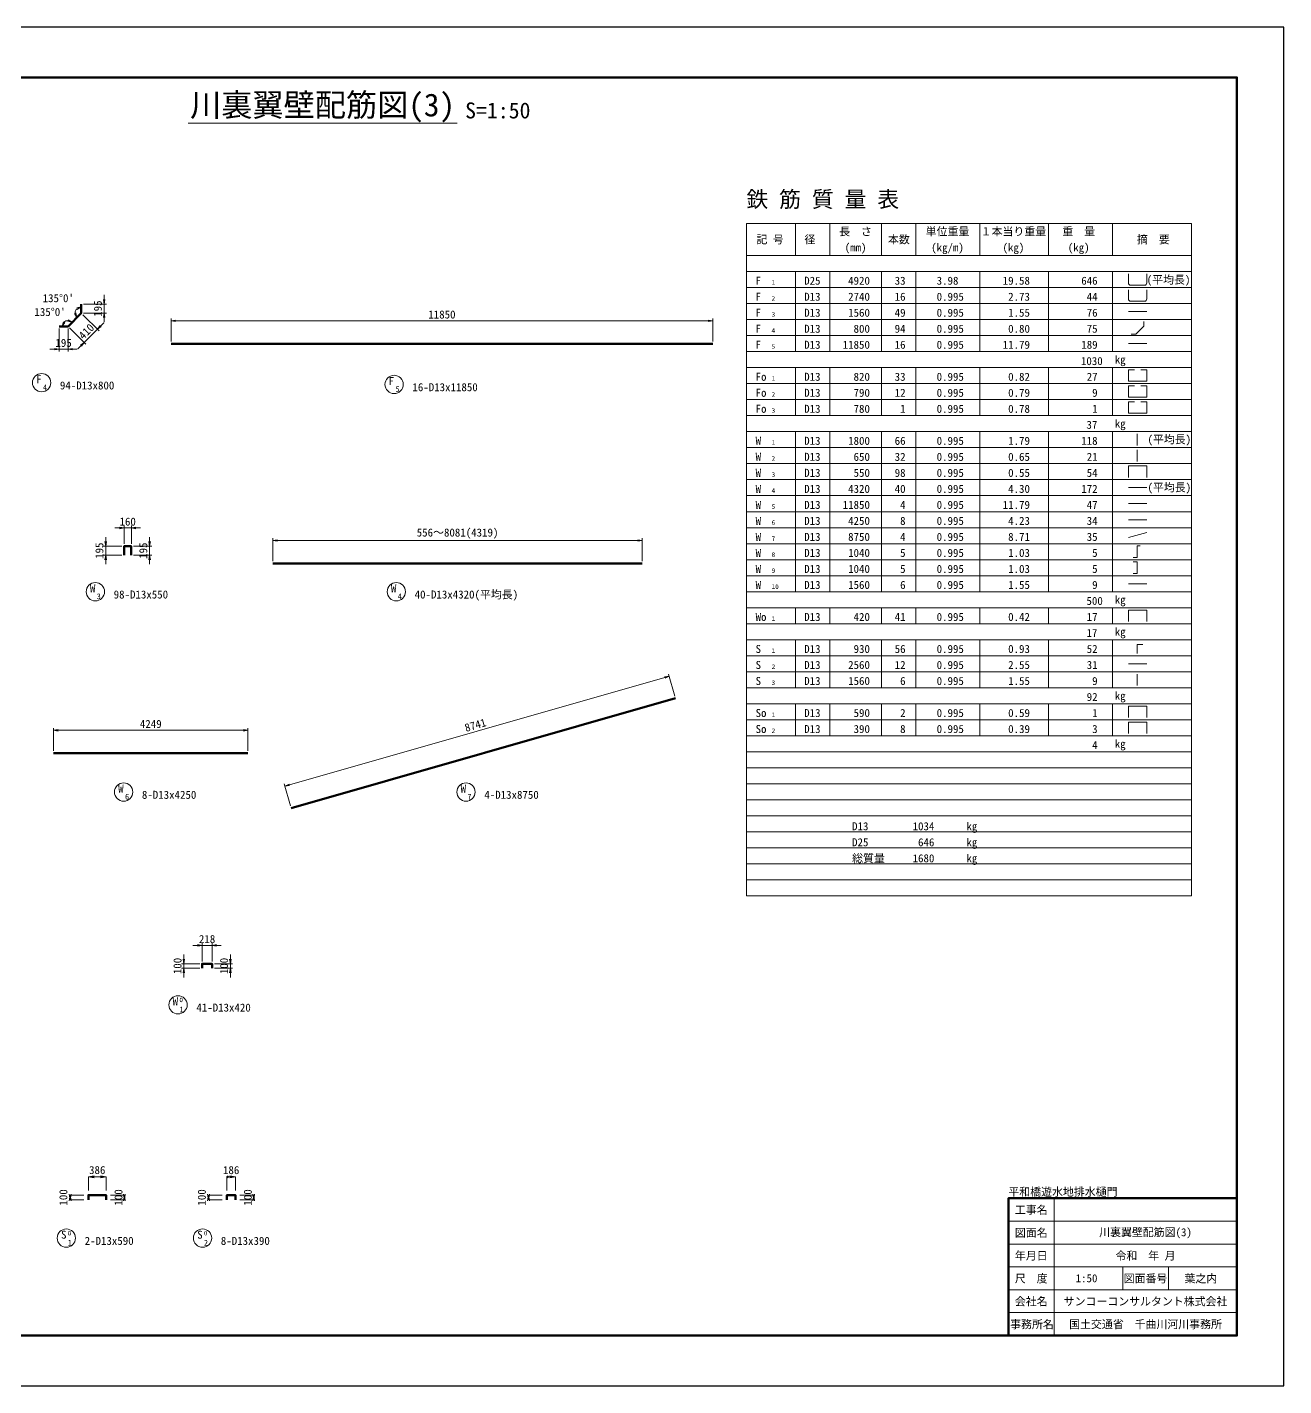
# Model space of a CAD drawing. Header units: millimetres. Extents: x 67792 to 193942, y -50017 to -20317.
# Drawn here: x 166456 to 193942, y -50017 to -20317 of the extents above; entities that cross this region are included whole.
import ezdxf
from ezdxf.enums import TextEntityAlignment as Align

# ---------------------------------------------------------------- set-up
doc = ezdxf.new("R2010")
doc.units = ezdxf.units.MM
doc.header["$LTSCALE"] = 50
doc.header["$PDSIZE"] = 300
doc.layers.get('Defpoints').update_dxf_attribs({"color": 191})
for name, color, linetype, lineweight in [('D-STR', 1, 'Continuous', 50), ('D-STR-DIM', 7, 'Continuous', 13), ('D-STR-HTXT', 7, 'Continuous', 13), ('D-STR-STR8', 1, 'Continuous', 50), ('D-STR-TXT', 7, 'Continuous', 13), ('D-TTL', 2, 'Continuous', 140), ('D-TTL-FRAM', 2, 'Continuous', 50), ('D-TTL-LINE', 7, 'Continuous', 13), ('D-TTL-TXT', 7, 'Continuous', 13)]:
    doc.layers.add(name, color=color, linetype=linetype, lineweight=lineweight)
doc.styles.add('MS ゴシック', font='MS Gothic.ttf')
doc.styles.add('STYLE1', font='MS Gothic.ttf')
doc.styles.add('YOKO_GOTHIC', font='MS Gothic.ttf')
doc.styles.add('ＭＳゴシック', font='MS Gothic.ttf')
doc.dimstyles.new('DIM-50-F', dxfattribs={"dimscale": 50, "dimtxt": 3.5, "dimasz": 2.5, "dimexe": 0, "dimexo": 2, "dimgap": 0.8, "dimtad": 1, "dimdec": 0, "dimzin": 0, "dimdsep": 46, "dimtxsty": 'MS ゴシック', "dimblk": 'OPEN', "dimcen": 0.1, "dimclrd": 256, "dimclre": 256, "dimclrt": 256, "dimaunit": 1, "dimadec": 4, "dimazin": 0, "dimtfac": 1, "dimtdec": 0, "dimtmove": 2, "dimatfit": 3, "dimldrblk": 'OPEN', "dimfxl": 1, "dimtolj": 1, "dimtzin": 0, "dimlwd": -1, "dimlwe": -1, "dimarcsym": 2})
doc.dimstyles.new('S50', dxfattribs={"dimscale": 50, "dimtxt": 3.5, "dimasz": 2, "dimexe": 1, "dimexo": 1, "dimgap": 1, "dimtad": 1, "dimdec": 0, "dimzin": 1, "dimdsep": 46, "dimtxsty": 'YOKO_GOTHIC', "dimblk": 'OPEN', "dimcen": 0, "dimclrd": 256, "dimclre": 256, "dimclrt": 256, "dimaunit": 1, "dimadec": 3, "dimazin": 0, "dimtfac": 1, "dimtdec": 0, "dimtix": 1, "dimtmove": 2, "dimatfit": 3, "dimldrblk": 'OPEN', "dimfxl": 1, "dimlwd": -1, "dimlwe": -1, "dimarcsym": 2})

# ---------------------------------------------------------------- blocks, each defined once
blk = doc.blocks.new('_Open')
at = {"color": 0, "linetype": 'ByBlock', "lineweight": -2}
for p, q in [((-1, 0.17), (0, 0)), ((-1, -0.17), (0, 0)), ((0, 0), (-1, 0))]:
    blk.add_line(p, q, dxfattribs=at)
blk = doc.blocks.new('*D160')
at = {"layer": 'D-STR-DIM', "ltscale": 1500, "transparency": 16777216}
for p, q in [((167155, -26906), (167155, -27406)), ((167350, -26906), (167350, -27406)), ((167055, -27356), (166955, -27356)), ((167155, -27356), (167350, -27356)), ((167450, -27356), (167550, -27356))]:
    blk.add_line(p, q, dxfattribs=at)
at = {"layer": 'Defpoints', "color": 0, "ltscale": 1500, "transparency": 16777216}
for p in [(167155, -26856), (167350, -26856), (167350, -27356)]:
    blk.add_point(p, dxfattribs=at)
at = {"layer": 'D-STR-DIM', "ltscale": 1500, "transparency": 16777216, "xscale": 100, "yscale": 100, "zscale": 100}
blk.add_blockref('_Open', (167155, -27356), dxfattribs=at)
at = {"layer": 'D-STR-DIM', "ltscale": 1500, "transparency": 16777216, "xscale": 100, "yscale": 100, "zscale": 100, "rotation": 180}
blk.add_blockref('_Open', (167350, -27356), dxfattribs=at)
at = {"layer": 'D-STR-DIM', "ltscale": 1500, "transparency": 16777216, "insert": (167253, -27219), "char_height": 175, "attachment_point": 5, "style": 'YOKO_GOTHIC'}
blk.add_mtext('195', dxfattribs=at)
blk = doc.blocks.new('*D161')
at = {"layer": 'D-STR-DIM', "ltscale": 1500, "transparency": 16777216}
for p, q in [((167676, -26602), (168029, -26955)), ((167386, -26892), (167739, -27245)), ((167704, -27210), (167994, -26920)), ((168064, -26849), (168135, -26779)), ((167633, -27281), (167562, -27351))]:
    blk.add_line(p, q, dxfattribs=at)
at = {"layer": 'Defpoints', "color": 0, "ltscale": 1500, "transparency": 16777216}
for p in [(167640, -26566), (167350, -26856), (167994, -26920)]:
    blk.add_point(p, dxfattribs=at)
at = {"layer": 'D-STR-DIM', "ltscale": 1500, "transparency": 16777216, "xscale": 100, "yscale": 100, "zscale": 100}
for p, rotation in [((167994, -26920), 224.9999992323832), ((167704, -27210), 44.99999923238323)]:
    blk.add_blockref('_Open', p, dxfattribs=dict(at, rotation=rotation))
at = {"layer": 'D-STR-DIM', "ltscale": 1500, "transparency": 16777216, "insert": (167752, -26968), "char_height": 175, "attachment_point": 5, "rotation": 45, "style": 'YOKO_GOTHIC'}
blk.add_mtext('410', dxfattribs=at)
blk = doc.blocks.new('*D162')
at = {"layer": 'D-STR-DIM', "ltscale": 1500, "transparency": 16777216}
for p, q in [((167690, -26371), (168190, -26371)), ((168140, -26271), (168140, -26171)), ((168140, -26566), (168140, -26371)), ((167690, -26566), (168190, -26566)), ((168140, -26666), (168140, -26766))]:
    blk.add_line(p, q, dxfattribs=at)
at = {"layer": 'Defpoints', "color": 0, "ltscale": 1500, "transparency": 16777216}
for p in [(167640, -26371), (168140, -26371), (167640, -26566)]:
    blk.add_point(p, dxfattribs=at)
at = {"layer": 'D-STR-DIM', "ltscale": 1500, "transparency": 16777216, "xscale": 100, "yscale": 100, "zscale": 100}
for p, rotation in [((168140, -26371), 270), ((168140, -26566), 90)]:
    blk.add_blockref('_Open', p, dxfattribs=dict(at, rotation=rotation))
at = {"layer": 'D-STR-DIM', "ltscale": 1500, "transparency": 16777216, "insert": (168003, -26469), "char_height": 175, "attachment_point": 5, "rotation": 90, "style": 'YOKO_GOTHIC'}
blk.add_mtext('195', dxfattribs=at)
blk = doc.blocks.new('*D163')
at = {"layer": 'D-STR-DIM', "ltscale": 1500, "transparency": 16777216}
for p, q in [((169603, -27186), (169603, -26686)), ((181453, -27186), (181453, -26686)), ((169703, -26736), (181353, -26736))]:
    blk.add_line(p, q, dxfattribs=at)
at = {"layer": 'Defpoints', "color": 0, "ltscale": 1500, "transparency": 16777216}
for p in [(181453, -26736), (169603, -27236), (181453, -27236)]:
    blk.add_point(p, dxfattribs=at)
at = {"layer": 'D-STR-DIM', "ltscale": 1500, "transparency": 16777216, "xscale": 100, "yscale": 100, "zscale": 100, "rotation": 180}
blk.add_blockref('_Open', (169603, -26736), dxfattribs=at)
at = {"layer": 'D-STR-DIM', "ltscale": 1500, "transparency": 16777216, "xscale": 100, "yscale": 100, "zscale": 100}
blk.add_blockref('_Open', (181453, -26736), dxfattribs=at)
at = {"layer": 'D-STR-DIM', "ltscale": 1500, "transparency": 16777216, "insert": (175528, -26599), "char_height": 175, "attachment_point": 5, "style": 'YOKO_GOTHIC'}
blk.add_mtext('11850', dxfattribs=at)
blk = doc.blocks.new('*D169')
at = {"layer": 'D-STR-DIM', "ltscale": 1500, "transparency": 16777216}
blk.add_arc((167640, -26566), 133, 134.0791, 180.9209, dxfattribs=at)
at = {"layer": 'Defpoints', "color": 0, "ltscale": 1500, "transparency": 16777216}
for p in [(167640, -26371), (167507, -26566), (167640, -26566), (167640, -26566), (167350, -26856)]:
    blk.add_point(p, dxfattribs=at)
at = {"layer": 'D-STR-DIM', "ltscale": 1500, "transparency": 16777216, "xscale": 100, "yscale": 100, "zscale": 100}
for p, rotation in [((167640, -26433), 22.03953222691107), ((167546, -26661), 292.9604670054747)]:
    blk.add_blockref('_Open', p, dxfattribs=dict(at, rotation=rotation))
at = {"layer": 'D-STR-DIM', "ltscale": 1500, "transparency": 16777216, "insert": (167137, -26242), "char_height": 175, "attachment_point": 5, "style": 'YOKO_GOTHIC'}
blk.add_mtext("135°0'", dxfattribs=at)
blk = doc.blocks.new('*D170')
at = {"layer": 'D-STR-DIM', "ltscale": 1500, "transparency": 16777216}
blk.add_arc((167350, -26856), 126, 91.8243, 133.1757, dxfattribs=at)
at = {"layer": 'Defpoints', "color": 0, "ltscale": 1500, "transparency": 16777216}
for p in [(167640, -26566), (167155, -26856), (167350, -26731), (167350, -26856), (167350, -26856)]:
    blk.add_point(p, dxfattribs=at)
at = {"layer": 'D-STR-DIM', "ltscale": 1500, "transparency": 16777216, "xscale": 100, "yscale": 100, "zscale": 100}
for p, rotation in [((167439, -26767), 338.4121660379896), ((167224, -26856), 246.5878331943934)]:
    blk.add_blockref('_Open', p, dxfattribs=dict(at, rotation=rotation))
at = {"layer": 'D-STR-DIM', "ltscale": 1500, "transparency": 16777216, "insert": (166957, -26544), "char_height": 175, "attachment_point": 5, "style": 'YOKO_GOTHIC'}
blk.add_mtext("135°0'", dxfattribs=at)
blk = doc.blocks.new('*D178')
at = {"layer": 'D-STR-DIM', "transparency": 16777216}
for p, q in [((168475, -31263), (168375, -31263)), ((168575, -31613), (168575, -31213)), ((168575, -31263), (168735, -31263)), ((168735, -31613), (168735, -31213)), ((168835, -31263), (168935, -31263))]:
    blk.add_line(p, q, dxfattribs=at)
at = {"layer": 'Defpoints', "color": 0, "transparency": 16777216}
for p in [(168735, -31263), (168575, -31663), (168735, -31663)]:
    blk.add_point(p, dxfattribs=at)
at = {"layer": 'D-STR-DIM', "transparency": 16777216, "xscale": 100, "yscale": 100, "zscale": 100}
blk.add_blockref('_Open', (168575, -31263), dxfattribs=at)
at = {"layer": 'D-STR-DIM', "transparency": 16777216, "xscale": 100, "yscale": 100, "zscale": 100, "rotation": 180}
blk.add_blockref('_Open', (168735, -31263), dxfattribs=at)
at = {"layer": 'D-STR-DIM', "transparency": 16777216, "insert": (168655, -31126), "char_height": 175, "attachment_point": 5, "style": 'YOKO_GOTHIC'}
blk.add_mtext('160', dxfattribs=at)
blk = doc.blocks.new('*D179')
at = {"layer": 'D-STR-DIM', "transparency": 16777216}
for p, q in [((168175, -31563), (168175, -31463)), ((168525, -31663), (168125, -31663)), ((168175, -31858), (168175, -31663)), ((168525, -31858), (168125, -31858)), ((168175, -31958), (168175, -32058))]:
    blk.add_line(p, q, dxfattribs=at)
at = {"layer": 'Defpoints', "color": 0, "transparency": 16777216}
for p in [(168175, -31663), (168575, -31663), (168575, -31858)]:
    blk.add_point(p, dxfattribs=at)
at = {"layer": 'D-STR-DIM', "transparency": 16777216, "xscale": 100, "yscale": 100, "zscale": 100}
for p, rotation in [((168175, -31663), 270), ((168175, -31858), 90)]:
    blk.add_blockref('_Open', p, dxfattribs=dict(at, rotation=rotation))
at = {"layer": 'D-STR-DIM', "transparency": 16777216, "insert": (168037, -31761), "char_height": 175, "attachment_point": 5, "rotation": 90, "style": 'YOKO_GOTHIC'}
blk.add_mtext('195', dxfattribs=at)
blk = doc.blocks.new('*D180')
at = {"layer": 'D-STR-DIM', "transparency": 16777216}
for p, q in [((169135, -31563), (169135, -31463)), ((168785, -31663), (169185, -31663)), ((169135, -31858), (169135, -31663)), ((168785, -31858), (169185, -31858)), ((169135, -31958), (169135, -32058))]:
    blk.add_line(p, q, dxfattribs=at)
at = {"layer": 'Defpoints', "color": 0, "transparency": 16777216}
for p in [(168735, -31663), (169135, -31663), (168735, -31858)]:
    blk.add_point(p, dxfattribs=at)
at = {"layer": 'D-STR-DIM', "transparency": 16777216, "xscale": 100, "yscale": 100, "zscale": 100}
for p, rotation in [((169135, -31663), 270), ((169135, -31858), 90)]:
    blk.add_blockref('_Open', p, dxfattribs=dict(at, rotation=rotation))
at = {"layer": 'D-STR-DIM', "transparency": 16777216, "insert": (168997, -31761), "char_height": 175, "attachment_point": 5, "rotation": 90, "style": 'YOKO_GOTHIC'}
blk.add_mtext('195', dxfattribs=at)
blk = doc.blocks.new('*D181')
at = {"layer": 'D-STR-DIM', "ltscale": 1500, "transparency": 16777216}
for p, q in [((171830, -31989), (171830, -31489)), ((171930, -31539), (179810, -31539)), ((179910, -31989), (179910, -31489))]:
    blk.add_line(p, q, dxfattribs=at)
at = {"layer": 'Defpoints', "color": 0, "ltscale": 1500, "transparency": 16777216}
for p in [(179910, -31539), (171830, -32039), (179910, -32039)]:
    blk.add_point(p, dxfattribs=at)
at = {"layer": 'D-STR-DIM', "ltscale": 1500, "transparency": 16777216, "xscale": 100, "yscale": 100, "zscale": 100, "rotation": 180}
blk.add_blockref('_Open', (171830, -31539), dxfattribs=at)
at = {"layer": 'D-STR-DIM', "ltscale": 1500, "transparency": 16777216, "xscale": 100, "yscale": 100, "zscale": 100}
blk.add_blockref('_Open', (179910, -31539), dxfattribs=at)
at = {"layer": 'D-STR-DIM', "ltscale": 1500, "transparency": 16777216, "insert": (175870, -31387), "char_height": 175, "attachment_point": 5, "style": 'YOKO_GOTHIC'}
blk.add_mtext('556～{\\A1;\\C7;8081(4319)}', dxfattribs=at)
blk = doc.blocks.new('*D183')
at = {"layer": 'D-STR-DIM', "ltscale": 1500, "transparency": 16777216}
for p, q in [((167036, -36137), (167036, -35637)), ((171285, -36137), (171285, -35637)), ((167136, -35687), (171185, -35687))]:
    blk.add_line(p, q, dxfattribs=at)
at = {"layer": 'Defpoints', "color": 0, "ltscale": 1500, "transparency": 16777216}
for p in [(171285, -35687), (167036, -36187), (171285, -36187)]:
    blk.add_point(p, dxfattribs=at)
at = {"layer": 'D-STR-DIM', "ltscale": 1500, "transparency": 16777216, "xscale": 100, "yscale": 100, "zscale": 100, "rotation": 180}
blk.add_blockref('_Open', (167036, -35687), dxfattribs=at)
at = {"layer": 'D-STR-DIM', "ltscale": 1500, "transparency": 16777216, "xscale": 100, "yscale": 100, "zscale": 100}
blk.add_blockref('_Open', (171285, -35687), dxfattribs=at)
at = {"layer": 'D-STR-DIM', "ltscale": 1500, "transparency": 16777216, "insert": (169160, -35549), "char_height": 175, "attachment_point": 5, "style": 'YOKO_GOTHIC'}
blk.add_mtext('4249', dxfattribs=at)
blk = doc.blocks.new('*D184')
at = {"layer": 'D-STR-DIM', "ltscale": 1500, "transparency": 16777216}
for p, q in [((172191, -36879), (180403, -34533)), ((180623, -34938), (180486, -34457)), ((172218, -37339), (172081, -36858))]:
    blk.add_line(p, q, dxfattribs=at)
at = {"layer": 'Defpoints', "color": 0, "ltscale": 1500, "transparency": 16777216}
for p in [(180500, -34505), (180637, -34986), (172232, -37387)]:
    blk.add_point(p, dxfattribs=at)
at = {"layer": 'D-STR-DIM', "ltscale": 1500, "transparency": 16777216, "xscale": 100, "yscale": 100, "zscale": 100}
for p, rotation in [((180500, -34505), 15.94539590092103), ((172095, -36906), 195.945395900921)]:
    blk.add_blockref('_Open', p, dxfattribs=dict(at, rotation=rotation))
at = {"layer": 'D-STR-DIM', "ltscale": 1500, "transparency": 16777216, "insert": (176259, -35574), "char_height": 175, "attachment_point": 5, "rotation": 15.9454, "style": 'YOKO_GOTHIC'}
blk.add_mtext('8741', dxfattribs=at)
blk = doc.blocks.new('*D195')
at = {"layer": 'D-STR-DIM', "transparency": 16777216}
for p, q in [((170183, -40389), (170083, -40389)), ((170283, -40739), (170283, -40339)), ((170283, -40389), (170501, -40389)), ((170501, -40739), (170501, -40339)), ((170601, -40389), (170701, -40389))]:
    blk.add_line(p, q, dxfattribs=at)
at = {"layer": 'Defpoints', "color": 0, "transparency": 16777216}
for p in [(170501, -40389), (170283, -40789), (170501, -40789)]:
    blk.add_point(p, dxfattribs=at)
at = {"layer": 'D-STR-DIM', "transparency": 16777216, "xscale": 100, "yscale": 100, "zscale": 100}
blk.add_blockref('_Open', (170283, -40389), dxfattribs=at)
at = {"layer": 'D-STR-DIM', "transparency": 16777216, "xscale": 100, "yscale": 100, "zscale": 100, "rotation": 180}
blk.add_blockref('_Open', (170501, -40389), dxfattribs=at)
at = {"layer": 'D-STR-DIM', "transparency": 16777216, "insert": (170392, -40251), "char_height": 175, "attachment_point": 5, "style": 'YOKO_GOTHIC'}
blk.add_mtext('218', dxfattribs=at)
blk = doc.blocks.new('*D196')
at = {"layer": 'D-STR-DIM', "transparency": 16777216}
for p, q in [((169883, -40689), (169883, -40589)), ((170233, -40789), (169833, -40789)), ((170233, -40889), (169833, -40889)), ((169883, -40889), (169883, -40789)), ((169883, -40989), (169883, -41089))]:
    blk.add_line(p, q, dxfattribs=at)
at = {"layer": 'Defpoints', "color": 0, "transparency": 16777216}
for p in [(169883, -40789), (170283, -40789), (170283, -40889)]:
    blk.add_point(p, dxfattribs=at)
at = {"layer": 'D-STR-DIM', "transparency": 16777216, "xscale": 100, "yscale": 100, "zscale": 100}
for p, rotation in [((169883, -40789), 270), ((169883, -40889), 90)]:
    blk.add_blockref('_Open', p, dxfattribs=dict(at, rotation=rotation))
at = {"layer": 'D-STR-DIM', "transparency": 16777216, "insert": (169746, -40839), "char_height": 175, "attachment_point": 5, "rotation": 90, "style": 'YOKO_GOTHIC'}
blk.add_mtext('100', dxfattribs=at)
blk = doc.blocks.new('*D197')
at = {"layer": 'D-STR-DIM', "transparency": 16777216}
for p, q in [((170901, -40689), (170901, -40589)), ((170551, -40789), (170951, -40789)), ((170551, -40889), (170951, -40889)), ((170901, -40889), (170901, -40789)), ((170901, -40989), (170901, -41089))]:
    blk.add_line(p, q, dxfattribs=at)
at = {"layer": 'Defpoints', "color": 0, "transparency": 16777216}
for p in [(170501, -40789), (170501, -40889), (170901, -40789)]:
    blk.add_point(p, dxfattribs=at)
at = {"layer": 'D-STR-DIM', "transparency": 16777216, "xscale": 100, "yscale": 100, "zscale": 100}
for p, rotation in [((170901, -40789), 270), ((170901, -40889), 90)]:
    blk.add_blockref('_Open', p, dxfattribs=dict(at, rotation=rotation))
at = {"layer": 'D-STR-DIM', "transparency": 16777216, "insert": (170764, -40839), "char_height": 175, "attachment_point": 5, "rotation": 90, "style": 'YOKO_GOTHIC'}
blk.add_mtext('100', dxfattribs=at)
blk = doc.blocks.new('*D423')
at = {"layer": 'D-STR-DIM', "transparency": 16777216}
for p, q in [((171111, -45848), (171411, -45848)), ((171111, -45948), (171411, -45948)), ((171411, -45848), (171411, -45948))]:
    blk.add_line(p, q, dxfattribs=at)
at = {"layer": 'Defpoints', "color": 0, "transparency": 16777216}
for p in [(171011, -45848), (171011, -45948), (171411, -45948)]:
    blk.add_point(p, dxfattribs=at)
at = {"layer": 'D-STR-DIM', "transparency": 16777216, "insert": (171283, -45898), "char_height": 175, "attachment_point": 5, "rotation": 90, "style": 'MS ゴシック'}
blk.add_mtext('\\A1;100', dxfattribs=at)
blk = doc.blocks.new('_None')
blk = doc.blocks.new('*D424')
at = {"layer": 'D-STR-DIM', "transparency": 16777216}
for p, q in [((170725, -45848), (170425, -45848)), ((170425, -45848), (170425, -45948)), ((170725, -45948), (170425, -45948))]:
    blk.add_line(p, q, dxfattribs=at)
at = {"layer": 'Defpoints', "color": 0, "transparency": 16777216}
for p in [(170425, -45948), (170825, -45848), (170825, -45948)]:
    blk.add_point(p, dxfattribs=at)
at = {"layer": 'D-STR-DIM', "transparency": 16777216, "insert": (170277, -45898), "char_height": 175, "attachment_point": 5, "rotation": 90, "style": 'MS ゴシック'}
blk.add_mtext('\\A1;100', dxfattribs=at)
blk = doc.blocks.new('*D425')
at = {"layer": 'D-STR-DIM', "transparency": 16777216}
for p, q in [((170825, -45748), (170825, -45450)), ((170825, -45450), (171011, -45450)), ((171011, -45748), (171011, -45450))]:
    blk.add_line(p, q, dxfattribs=at)
at = {"layer": 'Defpoints', "color": 0, "transparency": 16777216}
for p in [(171011, -45450), (170825, -45848), (171011, -45848)]:
    blk.add_point(p, dxfattribs=at)
at = {"layer": 'D-STR-DIM', "transparency": 16777216, "insert": (170918, -45302), "char_height": 175, "attachment_point": 5, "style": 'MS ゴシック'}
blk.add_mtext('\\A1;186', dxfattribs=at)
blk = doc.blocks.new('*D429')
at = {"layer": 'D-STR-DIM', "transparency": 16777216}
for p, q in [((167796, -45748), (167796, -45448)), ((167921, -45448), (168057, -45448)), ((168182, -45748), (168182, -45448))]:
    blk.add_line(p, q, dxfattribs=at)
at = {"layer": 'Defpoints', "color": 0, "transparency": 16777216}
for p in [(168182, -45448), (167796, -45848), (168182, -45848)]:
    blk.add_point(p, dxfattribs=at)
at = {"layer": 'D-STR-DIM', "transparency": 16777216, "xscale": 125, "yscale": 125, "zscale": 125, "rotation": 180}
blk.add_blockref('_Open', (167796, -45448), dxfattribs=at)
at = {"layer": 'D-STR-DIM', "transparency": 16777216, "xscale": 125, "yscale": 125, "zscale": 125}
blk.add_blockref('_Open', (168182, -45448), dxfattribs=at)
at = {"layer": 'D-STR-DIM', "transparency": 16777216, "insert": (167989, -45301), "char_height": 175, "attachment_point": 5, "style": 'MS ゴシック'}
blk.add_mtext('\\A1;386', dxfattribs=at)
blk = doc.blocks.new('*D427')
at = {"layer": 'D-STR-DIM', "transparency": 16777216}
for p, q in [((168282, -45848), (168582, -45848)), ((168282, -45948), (168582, -45948)), ((168582, -45848), (168582, -45948))]:
    blk.add_line(p, q, dxfattribs=at)
at = {"layer": 'Defpoints', "color": 0, "transparency": 16777216}
for p in [(168182, -45848), (168182, -45948), (168582, -45948)]:
    blk.add_point(p, dxfattribs=at)
at = {"layer": 'D-STR-DIM', "transparency": 16777216, "insert": (168455, -45898), "char_height": 175, "attachment_point": 5, "rotation": 90, "style": 'MS ゴシック'}
blk.add_mtext('\\A1;100', dxfattribs=at)
blk = doc.blocks.new('*D428')
at = {"layer": 'D-STR-DIM', "transparency": 16777216}
for p, q in [((167696, -45848), (167396, -45848)), ((167396, -45848), (167396, -45948)), ((167696, -45948), (167396, -45948))]:
    blk.add_line(p, q, dxfattribs=at)
at = {"layer": 'Defpoints', "color": 0, "transparency": 16777216}
for p in [(167396, -45948), (167796, -45848), (167796, -45948)]:
    blk.add_point(p, dxfattribs=at)
at = {"layer": 'D-STR-DIM', "transparency": 16777216, "insert": (167249, -45898), "char_height": 175, "attachment_point": 5, "rotation": 90, "style": 'MS ゴシック'}
blk.add_mtext('\\A1;100', dxfattribs=at)

msp = doc.modelspace()

# ---------------------------------------------------------------- linework, layer by layer
at = {"layer": 'D-STR'}
for p, q in [((181452.7, -27236.2), (169602.7, -27236.2)), ((171829.5, -32039.4), (179910, -32039.4)), ((172232.1, -37387.2), (180636.9, -34985.9)), ((167035.7, -36186.6), (171285.2, -36186.6))]:
    msp.add_line(p, q, dxfattribs=at)
for points in [[(167155.3, -26856.4), (167350.3, -26856.4), (167640.2, -26566.5), (167640.2, -26371.5)], [(168574.7, -31858.3), (168574.7, -31663.3), (168734.7, -31663.3), (168734.7, -31858.3)], [(170283.4, -40888.6), (170283.4, -40788.6), (170501.4, -40788.6), (170501.4, -40888.6)]]:
    msp.add_lwpolyline(points, dxfattribs=at)
at = {"layer": 'D-STR-DIM'}
for points in [[(170849.7, -45429.1), (170824.7, -45450), (170849.7, -45470.8)], [(170885.6, -45429.1), (171010.6, -45450), (170885.6, -45470.8)], [(167375.4, -45823.3), (167396.2, -45948.3), (167417, -45823.3)], [(167375.4, -45973.3), (167396.2, -45848.3), (167417, -45973.3)], [(168603, -45823.3), (168582.2, -45948.3), (168561.4, -45823.3)], [(168603, -45973.3), (168582.2, -45848.3), (168561.4, -45973.3)], [(170403.8, -45823.3), (170424.6, -45948.3), (170445.5, -45823.3)], [(170403.8, -45973.3), (170424.6, -45848.3), (170445.5, -45973.3)], [(171431.5, -45823.3), (171410.6, -45948.3), (171389.8, -45823.3)], [(171431.5, -45973.3), (171410.6, -45848.3), (171389.8, -45973.3)]]:
    msp.add_lwpolyline(points, dxfattribs=at)
at = {"layer": 'D-STR-STR8'}
for points in [[(167796.3, -45948.3), (167796.3, -45848.3), (168182.3, -45848.3), (168182.3, -45948.3)], [(170824.7, -45948.3), (170824.7, -45848.3), (171010.7, -45848.3), (171010.7, -45948.3)]]:
    msp.add_lwpolyline(points, dxfattribs=at)
at = {"layer": 'D-STR-TXT'}
for p, q in [((191920.6, -24607.6), (182187.4, -24607.6)), ((182187.4, -24607.6), (182187.4, -25657.6)), ((183260.1, -24607.6), (183260.1, -25307.6)), ((184010, -24607.6), (184010, -25307.6)), ((185143.6, -24607.6), (185143.6, -25307.6)), ((185893.6, -24607.6), (185893.6, -25307.6)), ((187293.5, -24607.6), (187293.5, -25307.6)), ((188793.5, -24607.6), (188793.5, -25307.6)), ((190193.5, -24607.6), (190193.5, -25307.6)), ((191920.6, -24607.6), (191920.6, -25657.6)), ((182187.4, -25307.6), (191920.6, -25307.6)), ((182187.4, -25657.6), (182187.4, -39307.6)), ((182187.4, -25657.6), (191920.4, -25657.6)), ((183260.4, -25657.6), (183260.4, -27407.6)), ((184010.4, -25657.6), (184010.4, -27407.6)), ((185143.4, -25657.6), (185143.4, -27407.6)), ((185893.4, -25657.6), (185893.4, -27407.6)), ((187293.4, -25657.6), (187293.4, -27407.6)), ((188793.4, -25657.6), (188793.4, -27407.6)), ((190193.4, -25657.6), (190193.4, -27407.6)), ((190543.4, -25907.6), (190543.4, -25707.6)), ((190943.4, -25907.6), (190943.4, -25707.6)), ((191920.4, -25657.6), (191920.4, -39307.6)), ((182187.4, -26007.6), (191920.4, -26007.6)), ((190543.4, -26257.6), (190543.4, -26057.6)), ((190593.4, -25957.6), (190893.4, -25957.6)), ((190943.4, -26257.6), (190943.4, -26057.6)), ((182187.4, -26357.6), (191920.4, -26357.6)), ((190593.4, -26307.6), (190893.4, -26307.6)), ((182187.4, -26707.6), (191920.4, -26707.6)), ((190543.4, -26532.6), (190943.4, -26532.6)), ((190706.1, -27027.7), (190882.8, -26850.9)), ((190882.8, -26850.9), (190882.8, -26750.9)), ((182187.4, -27057.6), (191920.4, -27057.6)), ((190543.4, -27232.6), (190943.4, -27232.6)), ((190606.1, -27027.7), (190706.1, -27027.7)), ((182187.4, -27407.6), (191920.4, -27407.6)), ((182187.4, -27757.6), (191920.4, -27757.6)), ((183260.4, -27757.6), (183260.4, -28807.6)), ((184010.4, -27757.6), (184010.4, -28807.6)), ((185143.4, -27757.6), (185143.4, -28807.6)), ((185893.4, -27757.6), (185893.4, -28807.6)), ((187293.4, -27757.6), (187293.4, -28807.6)), ((188793.4, -27757.6), (188793.4, -28807.6)), ((190193.4, -27757.6), (190193.4, -28807.6)), ((190543.4, -28057.6), (190543.4, -27807.6)), ((190543.4, -27807.6), (190674, -27807.6)), ((190943.4, -27807.6), (190812.7, -27807.6)), ((190943.4, -28057.6), (190943.4, -27807.6)), ((182187.4, -28107.6), (191920.4, -28107.6)), ((190543.4, -28057.6), (190943.4, -28057.6)), ((190543.4, -28407.6), (190543.4, -28157.6)), ((190543.4, -28157.6), (190674, -28157.6)), ((190943.4, -28157.6), (190812.7, -28157.6)), ((190943.4, -28407.6), (190943.4, -28157.6)), ((182187.4, -28457.6), (191920.4, -28457.6)), ((190543.4, -28407.6), (190943.4, -28407.6)), ((190543.4, -28757.6), (190543.4, -28507.6)), ((190543.4, -28507.6), (190674, -28507.6)), ((190943.4, -28507.6), (190812.7, -28507.6)), ((190943.4, -28757.6), (190943.4, -28507.6)), ((182187.4, -28807.6), (191920.4, -28807.6)), ((190543.4, -28757.6), (190943.4, -28757.6)), ((182187.4, -29157.6), (191920.4, -29157.6)), ((183260.4, -29157.6), (183260.4, -32657.6)), ((184010.4, -29157.6), (184010.4, -32657.6)), ((185143.4, -29157.6), (185143.4, -32657.6)), ((185893.4, -29157.6), (185893.4, -32657.6)), ((187293.4, -29157.6), (187293.4, -32657.6)), ((188793.4, -29157.6), (188793.4, -32657.6)), ((190193.4, -29157.6), (190193.4, -32657.6)), ((190736.8, -29457.6), (190736.8, -29207.6)), ((182187.4, -29507.6), (191920.4, -29507.6)), ((190736.8, -29807.6), (190736.8, -29557.6)), ((182187.4, -29857.6), (191920.4, -29857.6)), ((190543.4, -30157.6), (190543.4, -29907.6)), ((190543.4, -29907.6), (190943.4, -29907.6)), ((190943.4, -29907.6), (190943.4, -30157.6)), ((182187.4, -30207.6), (191920.4, -30207.6)), ((182187.4, -30557.6), (191920.4, -30557.6)), ((190543.4, -30382.6), (190943.4, -30382.6)), ((190543.4, -30732.6), (190943.4, -30732.6)), ((182187.4, -30907.6), (191920.4, -30907.6)), ((190543.4, -31082.6), (190943.4, -31082.6)), ((182187.4, -31257.6), (191920.4, -31257.6)), ((190543.4, -31473.2), (190943.4, -31365.9)), ((182187.4, -31607.6), (191920.4, -31607.6)), ((190736.8, -31907.6), (190736.8, -31657.6)), ((190736.8, -31657.6), (190802.8, -31657.6)), ((182187.4, -31957.6), (191920.4, -31957.6)), ((190736.8, -31907.6), (190648.1, -31907.6)), ((190736.8, -32007.6), (190648.1, -32007.6)), ((190736.8, -32257.6), (190736.8, -32007.6)), ((182187.4, -32307.6), (191920.4, -32307.6)), ((190736.8, -32257.6), (190648.1, -32257.6)), ((182187.4, -32657.6), (191920.4, -32657.6)), ((190543.4, -32482.6), (190943.4, -32482.6)), ((182187.4, -33007.6), (191920.4, -33007.6)), ((183260.4, -33007.6), (183260.4, -33357.6)), ((184010.4, -33007.6), (184010.4, -33357.6)), ((185143.4, -33007.6), (185143.4, -33357.6)), ((185893.4, -33007.6), (185893.4, -33357.6)), ((187293.4, -33007.6), (187293.4, -33357.6)), ((188793.4, -33007.6), (188793.4, -33357.6)), ((190193.4, -33007.6), (190193.4, -33357.6)), ((190543.4, -33307.6), (190543.4, -33057.6)), ((190543.4, -33057.6), (190943.4, -33057.6)), ((190943.4, -33057.6), (190943.4, -33307.6)), ((182187.4, -33357.6), (191920.4, -33357.6)), ((182187.4, -33707.6), (191920.4, -33707.6)), ((183260.4, -33707.6), (183260.4, -34757.6)), ((184010.4, -33707.6), (184010.4, -34757.6)), ((185143.4, -33707.6), (185143.4, -34757.6)), ((185893.4, -33707.6), (185893.4, -34757.6)), ((187293.4, -33707.6), (187293.4, -34757.6)), ((188793.4, -33707.6), (188793.4, -34757.6)), ((190193.4, -33707.6), (190193.4, -34757.6)), ((190736.8, -34007.6), (190736.8, -33813.8)), ((190736.8, -33813.8), (190858.1, -33813.8)), ((182187.4, -34057.6), (191920.4, -34057.6)), ((182187.4, -34407.6), (191920.4, -34407.6)), ((190543.4, -34232.6), (190943.4, -34232.6)), ((190736.8, -34707.6), (190736.8, -34457.6)), ((182187.4, -34757.6), (191920.4, -34757.6)), ((182187.4, -35107.6), (191920.4, -35107.6)), ((183260.4, -35107.6), (183260.4, -35807.6)), ((184010.4, -35107.6), (184010.4, -35807.6)), ((185143.4, -35107.6), (185143.4, -35807.6)), ((185893.4, -35107.6), (185893.4, -35807.6)), ((187293.4, -35107.6), (187293.4, -35807.6)), ((188793.4, -35107.6), (188793.4, -35807.6)), ((190193.4, -35107.6), (190193.4, -35807.6)), ((190543.4, -35407.6), (190543.4, -35157.6)), ((190543.4, -35157.6), (190943.4, -35157.6)), ((190943.4, -35157.6), (190943.4, -35407.6)), ((182187.4, -35457.6), (191920.4, -35457.6)), ((190543.4, -35757.6), (190543.4, -35507.6)), ((190543.4, -35507.6), (190943.4, -35507.6)), ((190943.4, -35507.6), (190943.4, -35757.6)), ((182187.4, -35807.6), (191920.4, -35807.6)), ((182187.4, -36157.6), (191920.4, -36157.6)), ((182187.4, -36507.6), (191920.4, -36507.6)), ((182187.4, -36857.6), (191920.4, -36857.6)), ((182187.4, -37207.6), (191920.4, -37207.6)), ((182187.4, -37557.6), (191920.4, -37557.6)), ((182187.4, -37907.6), (191920.4, -37907.6)), ((182187.4, -38257.6), (191920.4, -38257.6)), ((182187.4, -38607.6), (191920.4, -38607.6)), ((182187.4, -38957.6), (191920.4, -38957.6)), ((182187.4, -39307.6), (191920.4, -39307.6))]:
    msp.add_line(p, q, dxfattribs=at)
at = {"layer": 'D-STR-TXT', "color": 4}
for centre in [(166772.6, -28088.1), (168566.3, -37037.1), (167314.1, -46787.5), (170292.6, -46787.5)]:
    msp.add_circle(centre, 200, dxfattribs=at)
at = {"layer": 'D-STR-TXT'}
for centre in [(174482.8, -28126.6), (167948.6, -32658.3), (174531.5, -32658.3), (176055.3, -37037.1), (169756.8, -41688.4)]:
    msp.add_circle(centre, 200, dxfattribs=at)
for centre, start, end in [((190593.4, -25907.6), 180, 270), ((190893.4, -25907.6), 270, 0), ((190593.4, -26257.6), 180, 270), ((190893.4, -26257.6), 270, 0)]:
    msp.add_arc(centre, 50, start, end, dxfattribs=at)
at = {"layer": 'D-TTL'}
msp.add_lwpolyline([(152916.7, -21416.6), (152916.7, -48916.6), (192916.7, -48916.6), (192916.7, -21416.6)], close=True, dxfattribs=at)
at = {"layer": 'D-TTL-FRAM'}
msp.add_lwpolyline([(187916.7, -48916.6), (187916.7, -45916.6), (192916.7, -45916.6)], dxfattribs=at)
at = {"layer": 'D-TTL-LINE'}
for p, q in [((169974.8, -22416.6), (175858.6, -22416.6)), ((188916.7, -48916.6), (188916.7, -45916.6)), ((187916.7, -46416.6), (192916.7, -46416.6)), ((187916.7, -46916.6), (192916.7, -46916.6)), ((187916.7, -47416.6), (192916.7, -47416.6)), ((190416.7, -47916.6), (190416.7, -47416.6)), ((191416.7, -47916.6), (191416.7, -47416.6)), ((187916.7, -47916.6), (192916.7, -47916.6)), ((187916.7, -48416.6), (192916.7, -48416.6))]:
    msp.add_line(p, q, dxfattribs=at)
at = {"layer": 'Defpoints', "color": 1}
msp.add_lwpolyline([(151891.7, -20316.6), (151891.7, -50016.6), (193941.7, -50016.6), (193941.7, -20316.6)], close=True, dxfattribs=at)

# ---------------------------------------------------------------- texts
at = {"layer": 'D-STR-HTXT', "style": 'STYLE1'}
for s, p in [('D25', (183808.4, -25946.1)), ('4920', (184888.4, -25946.1)), ('33', (185668.4, -25946.1)), ('19.58', (188388.4, -25946.1)), ('646', (189868.4, -25946.1)), ('D13', (183808.4, -26296.1)), ('2740', (184888.4, -26296.1)), ('16', (185668.4, -26296.1)), ('2.73', (188388.4, -26296.1)), ('44', (189868.4, -26296.1)), ('D13', (183808.4, -26646.1)), ('1560', (184888.4, -26646.1)), ('49', (185668.4, -26646.1)), ('1.55', (188388.4, -26646.1)), ('76', (189868.4, -26646.1)), ('D13', (183808.4, -26996.1)), ('800', (184888.4, -26996.1)), ('94', (185668.4, -26996.1)), ('0.80', (188388.4, -26996.1)), ('75', (189868.4, -26996.1)), ('D13', (183808.4, -27346.1)), ('11850', (184888.4, -27346.1)), ('16', (185668.4, -27346.1)), ('11.79', (188388.4, -27346.1)), ('189', (189868.4, -27346.1)), ('D13', (183808.4, -28046.1)), ('820', (184888.4, -28046.1)), ('33', (185668.4, -28046.1)), ('0.82', (188388.4, -28046.1)), ('27', (189868.4, -28046.1)), ('D13', (183808.4, -28396.1)), ('790', (184888.4, -28396.1)), ('12', (185668.4, -28396.1)), ('0.79', (188388.4, -28396.1)), ('9', (189868.4, -28396.1)), ('D13', (183808.4, -28746.1)), ('780', (184888.4, -28746.1)), ('1', (185668.4, -28746.1)), ('0.78', (188388.4, -28746.1)), ('1', (189868.4, -28746.1)), ('D13', (183808.4, -29446.1)), ('1800', (184888.4, -29446.1)), ('66', (185668.4, -29446.1)), ('1.79', (188388.4, -29446.1)), ('118', (189868.4, -29446.1)), ('D13', (183808.4, -29796.1)), ('650', (184888.4, -29796.1)), ('32', (185668.4, -29796.1)), ('0.65', (188388.4, -29796.1)), ('21', (189868.4, -29796.1)), ('D13', (183808.4, -30146.1)), ('550', (184888.4, -30146.1)), ('98', (185668.4, -30146.1)), ('0.55', (188388.4, -30146.1)), ('54', (189868.4, -30146.1)), ('D13', (183808.4, -30496.1)), ('4320', (184888.4, -30496.1)), ('40', (185668.4, -30496.1)), ('4.30', (188388.4, -30496.1)), ('172', (189868.4, -30496.1)), ('D13', (183808.4, -30846.1)), ('11850', (184888.4, -30846.1)), ('4', (185668.4, -30846.1)), ('11.79', (188388.4, -30846.1)), ('47', (189868.4, -30846.1)), ('D13', (183808.4, -31196.1)), ('4250', (184888.4, -31196.1)), ('8', (185668.4, -31196.1)), ('4.23', (188388.4, -31196.1)), ('34', (189868.4, -31196.1)), ('D13', (183808.4, -31546.1)), ('8750', (184888.4, -31546.1)), ('4', (185668.4, -31546.1)), ('8.71', (188388.4, -31546.1)), ('35', (189868.4, -31546.1)), ('D13', (183808.4, -31896.1)), ('1040', (184888.4, -31896.1)), ('5', (185668.4, -31896.1)), ('1.03', (188388.4, -31896.1)), ('5', (189868.4, -31896.1)), ('D13', (183808.4, -32246.1)), ('1040', (184888.4, -32246.1)), ('1.03', (188388.4, -32246.1)), ('5', (185668.4, -32246.1)), ('5', (189868.4, -32246.1)), ('D13', (183808.4, -32596.1)), ('1560', (184888.4, -32596.1)), ('6', (185668.4, -32596.1)), ('1.55', (188388.4, -32596.1)), ('9', (189868.4, -32596.1)), ('D13', (183808.4, -33296.1)), ('420', (184888.4, -33296.1)), ('41', (185668.4, -33296.1)), ('0.42', (188388.4, -33296.1)), ('17', (189868.4, -33296.1)), ('D13', (183808.4, -33996.1)), ('930', (184888.4, -33996.1)), ('56', (185668.4, -33996.1)), ('0.93', (188388.4, -33996.1)), ('52', (189868.4, -33996.1)), ('D13', (183808.4, -34346.1)), ('2560', (184888.4, -34346.1)), ('12', (185668.4, -34346.1)), ('2.55', (188388.4, -34346.1)), ('31', (189868.4, -34346.1)), ('D13', (183808.4, -34696.1)), ('1560', (184888.4, -34696.1)), ('6', (185668.4, -34696.1)), ('1.55', (188388.4, -34696.1)), ('9', (189868.4, -34696.1)), ('D13', (183808.4, -35396.1)), ('590', (184888.4, -35396.1)), ('2', (185668.4, -35396.1)), ('0.59', (188388.4, -35396.1)), ('1', (189868.4, -35396.1)), ('D13', (183808.4, -35746.1)), ('390', (184888.4, -35746.1)), ('8', (185668.4, -35746.1)), ('0.39', (188388.4, -35746.1)), ('3', (189868.4, -35746.1)), ('4', (189868.4, -36096.1)), ('1034', (186298.8, -37872)), ('646', (186298.8, -38222))]:
    msp.add_text(s, height=175, dxfattribs=at).set_placement(p, align=Align.RIGHT)
for s, p in [('3.98 ', (186348.4, -25946.1)), ('0.995', (186348.4, -26296.1)), ('0.995', (186348.4, -26646.1)), ('0.995', (186348.4, -26996.1)), ('0.995', (186348.4, -27346.1)), ('0.995', (186348.4, -28046.1)), ('0.995', (186348.4, -28396.1)), ('0.995', (186348.4, -28746.1)), ('0.995', (186348.4, -29446.1)), ('0.995', (186348.4, -29796.1)), ('0.995', (186348.4, -30146.1)), ('0.995', (186348.4, -30496.1)), ('0.995', (186348.4, -30846.1)), ('0.995', (186348.4, -31196.1)), ('0.995', (186348.4, -31546.1)), ('0.995', (186348.4, -31896.1)), ('0.995', (186348.4, -32246.1)), ('0.995', (186348.4, -32596.1)), ('0.995', (186348.4, -33296.1)), ('0.995', (186348.4, -33996.1)), ('0.995', (186348.4, -34346.1)), ('0.995', (186348.4, -34696.1)), ('0.995', (186348.4, -35396.1)), ('0.995', (186348.4, -35746.1))]:
    msp.add_text(s, height=175, dxfattribs=at).set_placement(p)
at = {"layer": 'D-STR-TXT'}
for s, height, style, p in [('鉄 筋 質 量 表 ', 350, 'ＭＳゴシック', (182187.4, -24357.6)), ('16-D13x11850', 175, 'YOKO_GOTHIC', (174882.8, -28326.6)), ('98-D13x550', 175, 'YOKO_GOTHIC', (168348.6, -32858.3)), ('40-D13x4320(平均長)', 175, 'YOKO_GOTHIC', (174931.5, -32858.3)), ('4-D13x8750', 175, 'YOKO_GOTHIC', (176455.3, -37237.1)), ('41-D13x420', 175, 'YOKO_GOTHIC', (170156.8, -41888.4))]:
    msp.add_text(s, height=height, dxfattribs=dict(at, style=style)).set_placement(p, align=Align.BOTTOM_LEFT)
for s, height, style, p in [('記 号 ', 175, 'ＭＳゴシック', (182764.5, -24957.6)), ('径 ', 175, 'ＭＳゴシック', (183635.1, -24957.6)), ('長  さ ', 175, 'ＭＳゴシック', (184635, -24782.6)), ('本数 ', 175, 'ＭＳゴシック', (185580.9, -24957.6)), ('単位重量 ', 175, 'ＭＳゴシック', (186645.8, -24782.6)), ('１本当り重量 ', 175, 'ＭＳゴシック', (188087.1, -24782.6)), ('重\u3000量 ', 175, 'ＭＳゴシック', (189514.7, -24782.6)), ('摘\u3000要 ', 175, 'ＭＳゴシック', (191146.9, -24957.6)), ('(mm) ', 175, 'ＭＳゴシック', (184635, -25132.6)), ('(kg/m) ', 175, 'ＭＳゴシック', (186645.8, -25132.6)), ('(kg) ', 175, 'ＭＳゴシック', (188087.1, -25132.6)), ('(kg) ', 175, 'ＭＳゴシック', (189514.7, -25132.6)), ('F ', 175, 'YOKO_GOTHIC', (174482.8, -28051.6)), ('5', 125, 'YOKO_GOTHIC', (174557.8, -28226.6)), ('W ', 175, 'YOKO_GOTHIC', (167948.6, -32583.3)), ('W ', 175, 'YOKO_GOTHIC', (174531.5, -32583.3)), ('3', 125, 'YOKO_GOTHIC', (168023.6, -32758.3)), ('4', 125, 'YOKO_GOTHIC', (174606.5, -32758.3)), ('W ', 175, 'YOKO_GOTHIC', (176055.3, -36962.1)), ('7', 125, 'YOKO_GOTHIC', (176130.3, -37137.1)), ('W ', 175, 'YOKO_GOTHIC', (169756.8, -41613.4)), ('1', 125, 'YOKO_GOTHIC', (169831.8, -41788.4))]:
    msp.add_text(s, height=height, dxfattribs=dict(at, style=style)).set_placement(p, align=Align.MIDDLE_CENTER)
at = {"layer": 'D-STR-TXT', "style": 'YOKO_GOTHIC'}
for s, height, p in [('F', 175, (182388.4, -25946.1)), ('F', 175, (182388.4, -26296.1)), ('1', 100, (182738.4, -25946.1)), ('2', 100, (182738.4, -26296.1)), ('F', 175, (182388.4, -26646.1)), ('3', 100, (182738.4, -26646.1)), ('F', 175, (182388.4, -26996.1)), ('4', 100, (182738.4, -26996.1)), ('F', 175, (182388.4, -27346.1)), ('5', 100, (182738.4, -27346.1)), ('Fo', 175, (182388.4, -28046.1)), ('1', 100, (182738.4, -28046.1)), ('Fo', 175, (182388.4, -28396.1)), ('2', 100, (182738.4, -28396.1)), ('Fo', 175, (182388.4, -28746.1)), ('3', 100, (182738.4, -28746.1)), ('W', 175, (182388.4, -29446.1)), ('1', 100, (182738.4, -29446.1)), ('W', 175, (182388.4, -29796.1)), ('2', 100, (182738.4, -29796.1)), ('W', 175, (182388.4, -30146.1)), ('3', 100, (182738.4, -30146.1)), ('W', 175, (182388.4, -30496.1)), ('4', 100, (182738.4, -30496.1)), ('W', 175, (182388.4, -30846.1)), ('5', 100, (182738.4, -30846.1)), ('W', 175, (182388.4, -31196.1)), ('6', 100, (182738.4, -31196.1)), ('W', 175, (182388.4, -31546.1)), ('7', 100, (182738.4, -31546.1)), ('W', 175, (182388.4, -31896.1)), ('W', 175, (182388.4, -32246.1)), ('8', 100, (182738.4, -31896.1)), ('9', 100, (182738.4, -32246.1)), ('W', 175, (182388.4, -32596.1)), ('10', 100, (182738.4, -32596.1)), ('Wo', 175, (182388.4, -33296.1)), ('1', 100, (182738.4, -33296.1)), ('S', 175, (182388.4, -33996.1)), ('1', 100, (182738.4, -33996.1)), ('S', 175, (182388.4, -34346.1)), ('2', 100, (182738.4, -34346.1)), ('S', 175, (182388.4, -34696.1)), ('3', 100, (182738.4, -34696.1)), ('So', 175, (182388.4, -35396.1)), ('1', 100, (182738.4, -35396.1)), ('So', 175, (182388.4, -35746.1)), ('2', 100, (182738.4, -35746.1)), ('D13', 175, (184498.8, -37872)), ('kg', 175, (186998.8, -37872)), ('D25', 175, (184498.8, -38222)), ('kg', 175, (186998.8, -38222)), ('総質量', 175, (184498.8, -38572)), ('kg', 175, (186998.8, -38572))]:
    msp.add_text(s, height=height, dxfattribs=at).set_placement(p)
for s, p in [('(平均長)', (191897.2, -25838)), ('1030', (189979.8, -27615.3)), ('37 ', (189982.2, -29008.6)), ('(平均長)', (191914, -29327.5)), ('(平均長)', (191914, -30377.5)), ('500', (189982.2, -32858.6)), ('17 ', (189982.2, -33558.6)), ('92', (189868.4, -34958.6))]:
    msp.add_text(s, height=175, dxfattribs=at).set_placement(p, align=Align.MIDDLE_RIGHT)
for p in [(190243.4, -27582.6), (190243.4, -28982.6), (190243.4, -32832.6), (190243.4, -33532.6), (190243.4, -34932.6), (190243.4, -35982.6)]:
    msp.add_text('kg ', height=175, dxfattribs=at).set_placement(p, align=Align.MIDDLE_LEFT)
at = {"layer": 'D-STR-TXT', "color": 4, "style": 'YOKO_GOTHIC'}
for s, height, p in [('F ', 175, (166772.6, -28013.1)), ('4', 125, (166847.6, -28188.1)), ('W ', 175, (168566.3, -36962.1)), ('6', 125, (168641.3, -37137.1)), ('S', 175, (167257.2, -46712.5)), ('S', 175, (170235.6, -46712.5)), ('1', 125, (167389.1, -46887.5)), ('2', 125, (170367.6, -46887.5))]:
    msp.add_text(s, height=height, dxfattribs=at).set_placement(p, align=Align.MIDDLE_CENTER)
for s, p in [('94-D13x800', (167172.6, -28288.1)), ('8-D13x4250', (168966.3, -37237.1)), ('2-D13x590', (167714.1, -46987.5)), ('8-D13x390', (170692.6, -46987.5))]:
    msp.add_text(s, height=175, dxfattribs=at).set_placement(p, align=Align.BOTTOM_LEFT)
at = {"layer": 'D-STR-TXT', "style": 'YOKO_GOTHIC'}
msp.add_text('1680', height=175, dxfattribs=at).set_placement((186298.8, -38572), align=Align.RIGHT)
msp.add_text('0', height=100, dxfattribs=at).set_placement((169824.9, -41628.2), align=Align.CENTER)
at = {"layer": 'D-STR-TXT', "color": 4, "style": 'YOKO_GOTHIC'}
for p in [(167382.2, -46727.3), (170360.7, -46727.3)]:
    msp.add_text('0', height=100, dxfattribs=at).set_placement(p, align=Align.CENTER)
at = {"layer": 'D-TTL-TXT', "style": 'MS ゴシック'}
for s, height, p in [('川裏翼壁配筋図(3)', 500, (172916.7, -22416.6)), ('S=1:50', 350, (176750, -22416.6))]:
    msp.add_text(s, height=height, dxfattribs=at).set_placement(p, align=Align.BOTTOM_CENTER)
msp.add_text('平和橋遊水地排水樋門', height=175, dxfattribs=at).set_placement((187916.7, -45916.6), align=Align.BOTTOM_LEFT)
for s, p in [('工事名', (188416.7, -46166.6)), ('図面名', (188416.7, -46666.6)), ('川裏翼壁配筋図(3)', (190916.7, -46666.6)), ('年月日', (188416.7, -47166.6)), ('令和  年 月', (190916.7, -47166.6)), ('尺\u3000度', (188416.7, -47666.6)), ('1:50', (189626.6, -47666.6)), ('図面番号', (190916.7, -47666.6)), ('葉之内', (192126.6, -47666.6)), ('会社名', (188416.7, -48166.6)), ('サンコーコンサルタント株式会社', (190916.7, -48166.6)), ('事務所名', (188432.8, -48666.6)), ('国土交通省\u3000千曲川河川事務所', (190916.7, -48666.6))]:
    msp.add_text(s, height=175, dxfattribs=at).set_placement(p, align=Align.MIDDLE)

# ---------------------------------------------------------------- dimensions: what is measured, and where the dimension line sits
at = {"layer": 'D-STR-DIM', "ltscale": 1500}
for base, line2, picture, middle in [((167506.9, -26566.5), ((167640.2, -26566.5), (167640.2, -26371.5)), '*D169', (167137.2, -26242.1)), ((167350.3, -26730.5), ((167155.3, -26856.4), (167350.3, -26856.4)), '*D170', (166956.6, -26543.8))]:
    dim = msp.add_angular_dim_2l(base=base, line1=((167350.3, -26856.4), (167640.2, -26566.5)), line2=line2, dimstyle='S50', override={"dimadec": 1, "dimtmove": 1}, dxfattribs=at)
    dim.commit()
    dim.dimension.update_dxf_attribs({"geometry": picture, "text_midpoint": middle, "dimtype": 162})
for p1, p2, distance, picture, middle in [((167640.2, -26566.5), (167640.2, -26371.5), -500, '*D162', (168002.7, -26469)), ((167350.3, -26856.4), (167640.2, -26566.5), -500, '*D161', (167751.5, -26967.7)), ((167155.3, -26856.4), (167350.3, -26856.4), -500, '*D160', (167252.8, -27218.9)), ((172232.1, -37387.2), (180636.9, -34985.9), 500, '*D184', (176259.4, -35573.6)), ((167035.7064, -36186.5674), (171285.189, -36186.5674), 500, '*D183', (169160.4477, -35549.0674))]:
    dim = msp.add_aligned_dim(p1=p1, p2=p2, distance=distance, dimstyle='S50', dxfattribs=at)
    dim.commit()
    dim.dimension.update_dxf_attribs({"geometry": picture, "text_midpoint": middle})
dim = msp.add_linear_dim(base=(181452.7, -26736.2), p1=(169602.7, -27236.2), p2=(181452.7, -27236.2), dimstyle='S50', dxfattribs=at)
dim.commit()
dim.dimension.update_dxf_attribs({"geometry": '*D163', "text_midpoint": (175527.7, -26598.7)})
at = {"layer": 'D-STR-DIM'}
for p1, p2, distance, dimstyle, picture, middle in [((168574.7, -31663.3), (168734.7, -31663.3), 400, 'S50', '*D178', (168654.7, -31125.8)), ((168574.7, -31858.3), (168574.7, -31663.3), 400, 'S50', '*D179', (168037.2, -31760.8)), ((168734.7, -31858.3), (168734.7, -31663.3), -400, 'S50', '*D180', (168997.2, -31760.8)), ((170283.4, -40788.6), (170501.4, -40788.6), 400, 'S50', '*D195', (170392.4, -40251.1)), ((170283.4, -40888.6), (170283.4, -40788.6), 400, 'S50', '*D196', (169745.9, -40838.6)), ((170501.4, -40888.6), (170501.4, -40788.6), -400, 'S50', '*D197', (170763.9, -40838.6)), ((167796.3, -45848.3), (168182.3, -45848.3), 400, 'DIM-50-F', '*D429', (167989.3, -45300.8))]:
    dim = msp.add_aligned_dim(p1=p1, p2=p2, distance=distance, dimstyle=dimstyle, dxfattribs=at)
    dim.commit()
    dim.dimension.update_dxf_attribs({"geometry": picture, "text_midpoint": middle})
at = {"layer": 'D-STR-DIM', "ltscale": 1500}
dim = msp.add_linear_dim(base=(179910.0289, -31539.4364), p1=(171829.5114, -32039.4364), p2=(179910.0289, -32039.4364), text='556～{\\A1;\\C7;<>(4319)}', dimstyle='S50', dxfattribs=at)
dim.commit()
dim.dimension.update_dxf_attribs({"geometry": '*D181', "text_midpoint": (175869.7702, -31387.2791)})
at = {"layer": 'D-STR-DIM'}
for p1, p2, distance, override, picture, middle in [((170824.7, -45848.3), (171010.6, -45848.3), 398.4, {"dimblk1": 'None', "dimblk2": 'None', "dimsah": 1}, '*D425', (170917.7, -45302.5)), ((167796.3, -45848.3), (167796.3, -45948.3), -400.1, {"dimblk1": 'None', "dimblk2": 'None', "dimsah": 1}, '*D428', (167248.7, -45898.3)), ((168182.3, -45848.3), (168182.3, -45948.3), 399.9, {"dimblk1": 'None', "dimblk2": 'None', "dimsah": 1, "dimtix": 1}, '*D427', (168454.7, -45898.3)), ((170824.7, -45848.3), (170824.7, -45948.3), -400.1, {"dimblk1": 'None', "dimblk2": 'None', "dimsah": 1}, '*D424', (170277.1, -45898.3)), ((171010.7, -45848.3), (171010.7, -45948.3), 399.9, {"dimblk1": 'None', "dimblk2": 'None', "dimsah": 1, "dimtix": 1}, '*D423', (171283.1, -45898.3))]:
    dim = msp.add_aligned_dim(p1=p1, p2=p2, distance=distance, dimstyle='DIM-50-F', override=override, dxfattribs=at)
    dim.commit()
    dim.dimension.update_dxf_attribs({"geometry": picture, "text_midpoint": middle})

doc.saveas('drawing.dxf')
